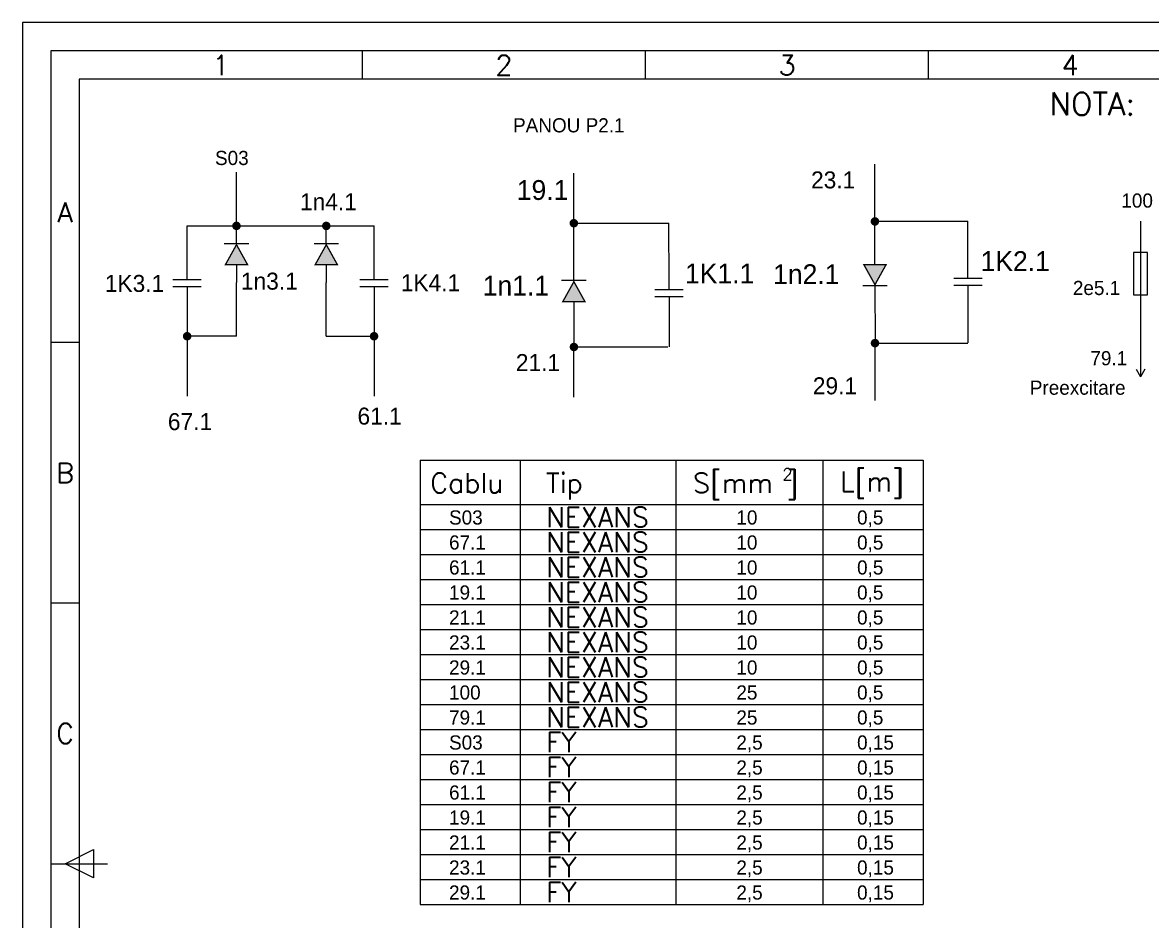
# Model space of a CAD drawing. Header units: millimetres. Extents: x 12 to 642, y 25 to 322.
# Drawn here: x 12.1 to 211.7, y 162.9 to 321.5 of the extents above; entities that cross this region are included whole.
import ezdxf
from ezdxf.enums import TextEntityAlignment as Align

# ---------------------------------------------------------------- set-up
doc = ezdxf.new("R2010")
doc.units = ezdxf.units.MM
doc.layers.add('LIN_GR', color=3, linetype='Continuous')
doc.layers.add('LIN_SUB', color=7, linetype='Continuous')
doc.styles.add('ISO', font='SIMPLEX.shx')
doc.styles.add('ISOCP', font='SIMPLEX.SHX')

msp = doc.modelspace()

# ---------------------------------------------------------------- linework, layer by layer
at = {"color": 240}
for p, q in [((432.137, 321.527), (12.137, 321.527)), ((12.137, 321.527), (12.137, 24.527)), ((427.137, 316.527), (17.137, 316.527)), ((17.137, 316.527), (17.137, 29.527))]:
    msp.add_line(p, q, dxfattribs=at)
at = {"color": 70}
for p, q in [((72.137, 311.527), (72.137, 316.527)), ((122.137, 311.527), (122.137, 316.527)), ((172.137, 311.527), (172.137, 316.527)), ((422.137, 311.527), (22.137, 311.527)), ((22.137, 311.527), (22.137, 34.527)), ((22.137, 265.027), (17.137, 265.027)), ((22.137, 219.027), (17.137, 219.027)), ((19.637, 173.027), (24.637, 175.527)), ((24.637, 175.527), (24.637, 170.527)), ((17.137, 173.027), (27.137, 173.027)), ((24.637, 170.527), (19.637, 173.027))]:
    msp.add_line(p, q, dxfattribs=at)
at = {"color": 2}
for p, q in [((162.654, 286.4253), (162.6469, 296.5648)), ((49.9109, 285.6364), (49.9109, 295.1125)), ((109.4835, 286.1135), (109.4773, 294.9567)), ((41.1967, 276.1768), (41.1967, 285.6529)), ((41.1967, 285.6364), (74.2007, 285.6364)), ((49.9109, 282.4118), (49.9109, 285.6364)), ((65.7686, 282.4138), (65.7686, 285.6385)), ((74.2007, 276.1768), (74.2007, 285.6529)), ((109.4835, 286.1135), (126.2878, 286.1254)), ((109.4907, 275.8881), (109.4835, 286.1135)), ((126.2952, 275.619), (126.2878, 286.1254)), ((162.2572, 286.4776), (179.0615, 286.4894)), ((162.6594, 278.8414), (162.654, 286.4253)), ((179.0758, 276.3499), (179.0687, 286.4894)), ((209.5489, 286.4771), (209.5489, 259.0877)), ((49.9109, 278.7382), (49.9109, 275.6348)), ((65.7686, 278.7403), (65.7686, 275.6369)), ((49.9109, 266.1588), (49.9109, 275.6348)), ((65.7686, 266.1588), (65.7686, 275.6348)), ((126.2961, 274.369), (126.2952, 275.619)), ((41.1967, 274.9264), (41.1967, 264.8646)), ((74.2007, 274.9264), (74.2007, 264.8646)), ((162.662, 275.1678), (162.669, 265.1974)), ((179.0695, 275.0995), (179.0704, 273.8495)), ((179.0704, 273.8495), (179.0766, 265.0064)), ((109.4933, 272.2145), (109.4989, 264.2637)), ((126.297, 273.1186), (126.3032, 264.2755)), ((49.9109, 266.1588), (41.1967, 266.1588)), ((65.7686, 266.1588), (74.2007, 266.1588)), ((41.1967, 264.8646), (41.1967, 255.6031)), ((74.2007, 264.8646), (74.2007, 255.6031)), ((109.4989, 264.2637), (126.089, 264.2753)), ((109.5051, 255.4205), (109.4989, 264.2637)), ((162.6692, 264.9423), (179.0766, 264.9539)), ((162.6763, 254.8029), (162.6692, 264.9423)), ((208.7984, 260.3657), (209.5489, 258.9997)), ((210.2994, 260.3657), (209.5489, 258.9997))]:
    msp.add_line(p, q, dxfattribs=at)
at = {"color": 1}
for p, q in [((82.3447, 244.2729), (82.3447, 165.8314)), ((82.3447, 244.2729), (171.1457, 244.2729)), ((100.0163, 244.2729), (100.0163, 165.8314)), ((127.4962, 244.2729), (127.4962, 165.8314)), ((153.4741, 244.2729), (153.4741, 165.8314)), ((171.1457, 244.2729), (171.1457, 165.8314)), ((82.3447, 236.454), (171.1457, 236.454)), ((82.3447, 232.0401), (171.1457, 232.0401)), ((82.3447, 227.6261), (171.1457, 227.6261)), ((82.3447, 223.2122), (171.1457, 223.2122)), ((82.3447, 218.7983), (171.1457, 218.7983)), ((82.3447, 214.3844), (171.1457, 214.3844)), ((82.3447, 209.9705), (171.1457, 209.9705)), ((82.3447, 205.5566), (171.1457, 205.5566)), ((82.3447, 201.1427), (171.1457, 201.1427)), ((82.3447, 196.7288), (171.1457, 196.7288)), ((82.3447, 192.3148), (171.1457, 192.3148)), ((82.3447, 187.9009), (171.1457, 187.9009)), ((82.3447, 183.487), (171.1457, 183.487)), ((82.3447, 179.0731), (171.1457, 179.0731)), ((82.3447, 174.6592), (171.1457, 174.6592)), ((82.3447, 170.2453), (171.1457, 170.2453)), ((82.3447, 165.8314), (171.1457, 165.8314))]:
    msp.add_line(p, q, dxfattribs=at)
at = {"color": 2, "const_width": 0.75}
for points in [[(49.5359, 285.6364, 1), (50.2859, 285.6364, 1)], [(65.3936, 285.6364, 1), (66.1436, 285.6364, 1)], [(109.1085, 286.1135, 1), (109.8585, 286.1135, 1)], [(162.279, 286.4253, 1), (163.029, 286.4253, 1)], [(40.8217, 266.1588, 1), (41.5717, 266.1588, 1)], [(73.8257, 266.1588, 1), (74.5757, 266.1588, 1)], [(162.2942, 264.9423, 1), (163.0442, 264.9423, 1)], [(109.1239, 264.2637, 1), (109.8739, 264.2637, 1)]]:
    msp.add_lwpolyline(points, format="xyb", close=True, dxfattribs=at)
at = {"color": 2, "const_width": 0.24, "flags": 128}
for points in [[(49.9109, 282.3122), (47.949, 278.7822), (51.8729, 278.7822)], [(65.7686, 282.3142), (63.8066, 278.7843), (67.7306, 278.7843)], [(162.6619, 275.2674), (164.6214, 278.7987), (160.6975, 278.7959)]]:
    msp.add_lwpolyline(points, close=True, dxfattribs=at)
at = {"color": 2, "flags": 128}
for points in [[(47.7461, 282.5365), (52.0779, 282.5365)], [(63.6038, 282.5386), (67.9356, 282.5386)], [(38.6967, 276.1768), (43.6967, 276.1768)], [(71.7007, 276.1768), (76.7007, 276.1768)], [(181.5686, 276.3517), (176.5686, 276.3482)], [(38.6967, 274.9264), (43.6967, 274.9264)], [(71.7007, 274.9264), (76.7007, 274.9264)], [(164.8269, 275.0445), (160.4951, 275.0415)], [(181.5695, 275.1013), (176.5695, 275.0978)]]:
    msp.add_lwpolyline(points, dxfattribs=at)
msp.add_lwpolyline([(210.7989, 273.4719), (210.7989, 280.9719), (208.2989, 280.9719), (208.2989, 273.4719)], close=True, dxfattribs=at)
at = {"color": 2}
for points in [[(111.6554, 276.0144), (107.3237, 276.0113)], [(128.7961, 274.3708), (123.7961, 274.3673)], [(128.797, 273.1204), (123.797, 273.1169)]]:
    msp.add_lwpolyline(points, dxfattribs=at)
at = {"color": 2, "const_width": 0.24}
msp.add_lwpolyline([(109.4908, 275.7885), (111.4552, 272.2599), (107.5313, 272.2572)], close=True, dxfattribs=at)
at = {"color": 2}
for points in [[(49.9017, 282.3188), (51.8268, 278.801), (48.0003, 278.7772)], [(65.7594, 282.3209), (67.6845, 278.803), (63.858, 278.7793)], [(162.6711, 275.2607), (160.7435, 278.7772), (164.57, 278.8037)], [(109.5, 275.7952), (107.5774, 272.2759), (111.4038, 272.2549)]]:
    msp.add_solid(points, dxfattribs=at)

# ---------------------------------------------------------------- texts
at = {"color": 50}
for s, style, p in [('1', 'ISOCP', (47.137, 314.027)), ('2', 'ISO', (97.137, 314.027)), ('3', 'ISO', (147.137, 314.027)), ('4', 'ISO', (197.137, 314.027)), ('A', 'ISO', (19.637, 288.027)), ('B', 'ISO', (19.637, 242.027)), ('C', 'ISO', (19.637, 196.027))]:
    msp.add_text(s, height=3.5, dxfattribs=dict(at, style=style)).set_placement(p, align=Align.MIDDLE)
at = {"color": 2}
for s, height, p in [('PANOU P2.1', 2.5, (98.747, 302.1474)), ('S03', 2.5, (46.1161, 296.3846)), ('23.1', 3, (151.3735, 292.2562)), ('19.1', 3.5, (99.4109, 290.2244)), ('1n4.1', 3, (61.1274, 288.3945)), ('100', 2.5, (206.1704, 288.8631)), ('1K2.1', 3.5, (181.3126, 277.6786)), ('1n3.1', 3, (50.6977, 274.3839)), ('1K1.1', 3.5, (129.1161, 275.4927)), ('1n2.1', 3.5, (144.6767, 275.362)), ('1K3.1', 3, (26.6586, 273.9857)), ('1K4.1', 3, (78.9286, 274.113)), ('1n1.1', 3.5, (93.3973, 273.3393)), ('2e5.1', 2.5, (197.6088, 273.435)), ('79.1', 2.5, (200.701, 261.0304)), ('21.1', 3, (99.2414, 260.0107)), ('29.1', 3, (151.6883, 255.9053)), ('Preexcitare', 2.5, (190.0077, 255.8312)), ('S03', 2.5, (87.4448, 232.9183)), ('10', 2.5, (138.1858, 232.9183)), ('0,5', 2.5, (159.4997, 232.9183)), ('67.1', 2.5, (87.4448, 228.5044)), ('10', 2.5, (138.1858, 228.5044)), ('0,5', 2.5, (159.4997, 228.5044)), ('61.1', 2.5, (87.4448, 224.0905)), ('10', 2.5, (138.1858, 224.0905)), ('0,5', 2.5, (159.4997, 224.0905)), ('19.1', 2.5, (87.4448, 219.6766)), ('10', 2.5, (138.1858, 219.6766)), ('0,5', 2.5, (159.4997, 219.6766)), ('21.1', 2.5, (87.4448, 215.2627)), ('10', 2.5, (138.1858, 215.2627)), ('0,5', 2.5, (159.4997, 215.2627)), ('23.1', 2.5, (87.4448, 210.8488)), ('10', 2.5, (138.1858, 210.8488)), ('0,5', 2.5, (159.4997, 210.8488)), ('29.1', 2.5, (87.4448, 206.4349)), ('10', 2.5, (138.1858, 206.4349)), ('0,5', 2.5, (159.4997, 206.4349)), ('100', 2.5, (87.4448, 202.021)), ('25', 2.5, (138.1858, 202.021)), ('0,5', 2.5, (159.4997, 202.021)), ('79.1', 2.5, (87.4448, 197.607)), ('25', 2.5, (138.1858, 197.607)), ('0,5', 2.5, (159.4997, 197.607)), ('S03', 2.5, (87.4448, 193.1931)), ('2,5', 2.5, (138.1858, 193.1931)), ('0,15', 2.5, (159.4997, 193.1931)), ('67.1', 2.5, (87.4448, 188.7792)), ('2,5', 2.5, (138.1858, 188.7792)), ('0,15', 2.5, (159.4997, 188.7792)), ('61.1', 2.5, (87.4448, 184.3653)), ('2,5', 2.5, (138.1858, 184.3653)), ('0,15', 2.5, (159.4997, 184.3653)), ('19.1', 2.5, (87.4448, 179.9514)), ('2,5', 2.5, (138.1858, 179.9514)), ('0,15', 2.5, (159.4997, 179.9514)), ('21.1', 2.5, (87.4448, 175.5375)), ('2,5', 2.5, (138.1858, 175.5375)), ('0,15', 2.5, (159.4997, 175.5375)), ('23.1', 2.5, (87.4448, 171.1236)), ('2,5', 2.5, (138.1858, 171.1236)), ('0,15', 2.5, (159.4997, 171.1236)), ('29.1', 2.5, (87.4448, 166.7097)), ('2,5', 2.5, (138.1858, 166.7097)), ('0,15', 2.5, (159.4997, 166.7097))]:
    msp.add_text(s, height=height, dxfattribs=at).set_placement(p)
for s, p in [('61.1', (71.2803, 250.5603)), ('67.1', (37.794, 249.5821))]:
    msp.add_text(s, height=3, rotation=0.040335, dxfattribs=at).set_placement(p)
at = {"layer": 'LIN_GR', "color": 3, "style": 'ISOCP'}
msp.add_text('NOTA:', height=4, dxfattribs=at).set_placement((193.5272, 305.1702))
at = {"layer": 'LIN_SUB', "color": 2, "style": 'ISOCP'}
for s, height, p in [('Cablu', 3.5, (84.1288, 238.5073)), ('Tip', 3.5, (104.5774, 238.5073)), ('S[mm ]', 3.5, (130.518, 238.5073)), ('2', 2.1, (146.326, 240.766)), ('L[m]', 3.5, (156.5205, 238.7595)), ('NEXANS', 3.5, (104.5774, 232.4846)), ('NEXANS', 3.5, (104.5774, 228.0706)), ('NEXANS', 3.5, (104.5774, 223.6567)), ('NEXANS', 3.5, (104.5774, 219.2428)), ('NEXANS', 3.5, (104.5774, 214.8289)), ('NEXANS', 3.5, (104.5774, 210.415)), ('NEXANS', 3.5, (104.5774, 206.0011)), ('NEXANS', 3.5, (104.5774, 201.5872)), ('NEXANS', 3.5, (104.5774, 197.1733)), ('FY', 3.5, (104.5774, 192.7593)), ('FY', 3.5, (104.5774, 188.3454)), ('FY', 3.5, (104.5774, 183.9315)), ('FY', 3.5, (104.5774, 179.5176)), ('FY', 3.5, (104.5774, 175.1037)), ('FY', 3.5, (104.5774, 170.6898)), ('FY', 3.5, (104.5774, 166.2759))]:
    msp.add_text(s, height=height, dxfattribs=at).set_placement(p)

doc.saveas('drawing.dxf')
